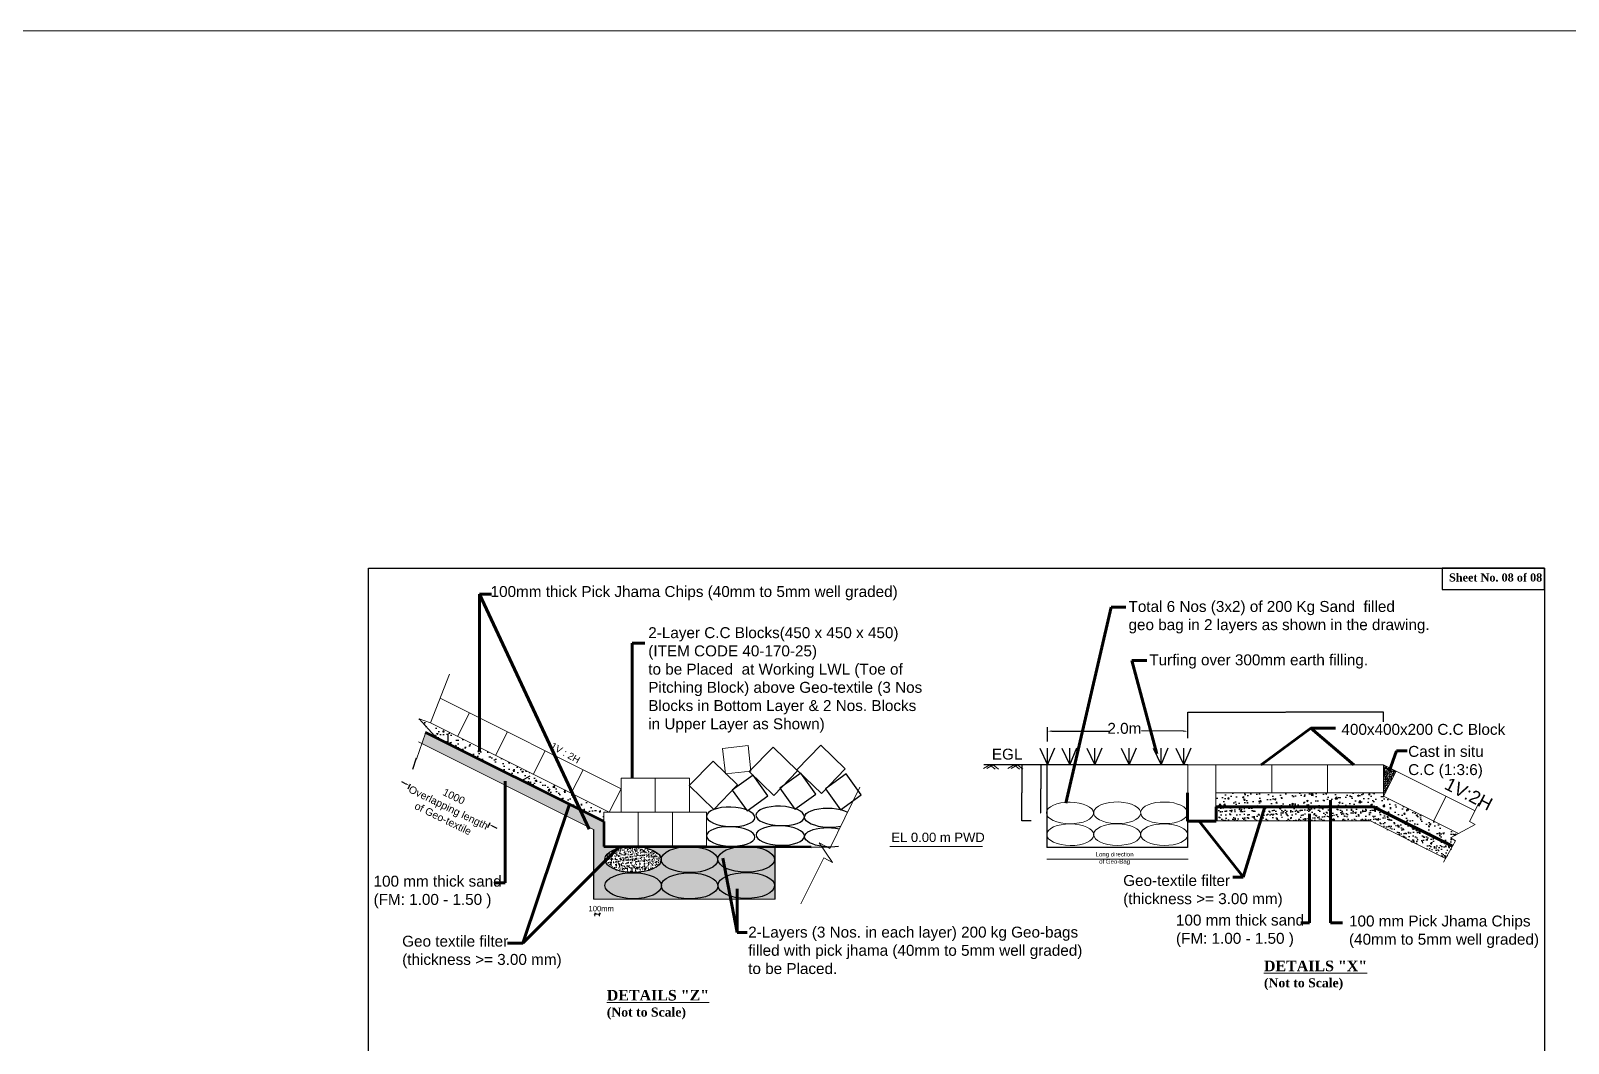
# Model space of a CAD drawing. Header units: inches. Extents: x 64995 to 402236, y -100918 to 204355.
# Drawn here: x 191916 to 206439, y -43207 to -33650 of the extents above; entities that cross this region are included whole.
import ezdxf

# ---------------------------------------------------------------- set-up
doc = ezdxf.new("R2010")
doc.units = ezdxf.units.IN
doc.header["$LTSCALE"] = 7
doc.header["$MEASUREMENT"] = 0
doc.layers.add('Cross Section Labels', color=7, linetype='Continuous', lineweight=9)
doc.layers.add('Layer1', color=7, linetype='Continuous', lineweight=13)
doc.layers.add('LINE', color=7, linetype='Continuous')
doc.styles.get("Standard").update_dxf_attribs({"font": 'arial.ttf'})
doc.dimstyles.get("Standard").update_dxf_attribs({"dimtxt": 0.18, "dimasz": 0.18, "dimexe": 0.18, "dimexo": 0.0625, "dimgap": 0.09, "dimtad": 0, "dimtih": 1, "dimtoh": 1, "dimdec": 4, "dimzin": 0, "dimdsep": 46, "dimtxsty": 'Standard', "dimcen": 0.09, "dimadec": 0, "dimazin": 0, "dimtfac": 1, "dimtdec": 4, "dimtofl": 0, "dimtmove": 0, "dimatfit": 3, "dimfxl": 1, "dimtolj": 1, "dimtzin": 0, "dimarcsym": 0})
pattern_1 = [(49.99999999999999, (-25233.57050845446, 636557.3185538093), (54.6554006988012, -4.781725661670926), [5.715000000000001, -62.865]), (355, (-25233.57050845446, 636557.3185538093), (-10.5728477927001, 57.31699286465399), [4.572000000000001, -50.292]), (100.4509999999999, (-25229.01590845408, 636556.9200788091), (44.08275049978778, 52.53500634608756), [4.857, -53.427]), (46.18420000000002, (-25233.57050845446, 636572.5585538093), (81.32371226763897, -12.61269837981814), [8.572499999999993, -94.29749999999994]), (96.63559999999998, (-25226.79353845539, 636571.5075038092), (71.22127033987114, 74.22766676701477), [7.285499999999998, -80.14049999999996]), (351.1840000000001, (-25233.57050845446, 636572.5585538093), (71.22138174418018, 74.22753535817931), [6.858000000000001, -75.438]), (21, (-25225.95050845714, 636568.7485538095), (45.48446395061498, -30.67965555502875), [5.715000000000001, -62.865]), (326.0000000000001, (-25225.95050845714, 636568.7485538095), (18.54060850429412, 55.25638983669579), [4.572, -50.29199999999999]), (71.4514, (-25222.16015846701, 636566.1919238092), (64.02494723103733, 24.57685731481724), [4.857000000000001, -53.42700000000001]), (37.50000000000001, (-25233.57050845446, 636557.3185538093), (0.9265809751775451, 25.36651166194594), [0, -49.6824, 0, -51.054, 0, -50.48250000000001]), (7.499999999999999, (-25233.57050845446, 636557.3185538093), (20.04589875309172, 30.05417244543586), [0, -29.1084, 0, -48.5394, 0, -19.2405]), (327.5, (-25250.56310846331, 636557.3185538093), (40.67717855006142, -1.718623197802037), [0, -19.05, 0, -59.43600000000001, 0, -78.867]), (317.5, (-25258.18310846062, 636557.3185538093), (44.43875441580541, 7.627947309999906), [0, -24.765, 0, -39.4716, 0, -56.007])]

# ---------------------------------------------------------------- blocks, each defined once
blk = doc.blocks.new('*D20')
at = {"layer": 'Defpoints', "color": 0, "ltscale": 0.5}
for p in [(204694.0782387587, -40082.97935664165), (204694.0782387587, -40174.93635420944), (202846.0782387587, -40283.65014254511)]:
    blk.add_point(p, dxfattribs=at)
at = {"layer": 'LINE', "color": 0, "lineweight": -2, "ltscale": 0.5}
for p, q in [((202846.0782387587, -40283.58764254511), (202846.0782387587, -40082.79935664165)), ((202846.2582387587, -40082.97935664165), (203769.4066659415, -40082.97935664165)), ((204693.8982387587, -40082.97935664165), (203770.7498115759, -40082.97935664165)), ((204694.0782387587, -40174.87385420944), (204694.0782387587, -40082.79935664165))]:
    blk.add_line(p, q, dxfattribs=at)
at = {"layer": 'LINE', "color": 0, "ltscale": 0.5}
for points in [[(202846.2582387587, -40082.94935664165), (202846.2582387587, -40083.00935664165), (202846.0782387587, -40082.97935664165)], [(204693.8982387587, -40082.94935664165), (204693.8982387587, -40083.00935664165), (204694.0782387587, -40082.97935664165)]]:
    blk.add_solid(points, dxfattribs=at)
at = {"layer": 'LINE', "color": 0, "lineweight": 13, "ltscale": 0.5, "insert": (203770.0782387587, -40082.97935664165), "char_height": 0.18, "attachment_point": 5}
blk.add_mtext('\\A1;{\\H1.775x;1.40m}', dxfattribs=at)
blk = doc.blocks.new('*D21')
at = {"layer": 'Defpoints', "color": 0, "ltscale": 0.5}
for p in [(201277.8881963748, -40580.51592844795), (201366.562040213, -40580.51592844795), (201366.562040213, -41108.51592844748)]:
    blk.add_point(p, dxfattribs=at)
at = {"layer": 'LINE', "color": 0, "lineweight": -2, "ltscale": 0.5}
for p, q in [((201366.499540213, -40580.51592844795), (201277.7081963748, -40580.51592844795)), ((201277.8881963748, -40580.69592844795), (201277.8881963748, -40843.96641275876)), ((201277.8881963748, -41108.33592844748), (201277.8881963748, -40845.06544413666)), ((201366.499540213, -41108.51592844748), (201277.7081963748, -41108.51592844748))]:
    blk.add_line(p, q, dxfattribs=at)
at = {"layer": 'LINE', "color": 0, "ltscale": 0.5}
for points in [[(201277.8581963748, -40580.69592844795), (201277.9181963748, -40580.69592844795), (201277.8881963748, -40580.51592844795)], [(201277.8581963748, -41108.33592844748), (201277.9181963748, -41108.33592844748), (201277.8881963748, -41108.51592844748)]]:
    blk.add_solid(points, dxfattribs=at)
at = {"layer": 'LINE', "color": 0, "lineweight": 13, "ltscale": 0.5, "insert": (201277.8881963748, -40844.51592844768), "char_height": 0.9, "attachment_point": 5}
blk.add_mtext('\\A1;400', dxfattribs=at)
blk = doc.blocks.new('*D19')
at = {"layer": 'Defpoints', "color": 0, "ltscale": 0.5}
for p in [(201456.2718991372, -40580.51592844795), (201544.9457429755, -40580.51592844795), (201452.8760658014, -41032.11646499182)]:
    blk.add_point(p, dxfattribs=at)
at = {"layer": 'LINE', "color": 0, "lineweight": -2, "ltscale": 0.5}
for p, q in [((201544.8832429755, -40580.51592844795), (201456.0918991372, -40580.51592844795)), ((201456.2718991372, -40580.69592844795), (201456.2718991372, -40805.76637407322)), ((201456.2718991372, -41031.93646499182), (201456.2718991372, -40806.86601936654)), ((201452.9385658014, -41032.11646499182), (201456.4518991372, -41032.11646499182))]:
    blk.add_line(p, q, dxfattribs=at)
at = {"layer": 'LINE', "color": 0, "ltscale": 0.5}
for points in [[(201456.2418991372, -40580.69592844795), (201456.3018991372, -40580.69592844795), (201456.2718991372, -40580.51592844795)], [(201456.2418991372, -41031.93646499182), (201456.3018991372, -41031.93646499182), (201456.2718991372, -41032.11646499182)]]:
    blk.add_solid(points, dxfattribs=at)
at = {"layer": 'LINE', "color": 0, "lineweight": 13, "ltscale": 0.5, "insert": (201456.2718991372, -40806.31619671985), "char_height": 0.9, "attachment_point": 5}
blk.add_mtext('\\A1;300', dxfattribs=at)

msp = doc.modelspace()

# ---------------------------------------------------------------- hatches: boundary and pattern name
at = {"linetype": 'Continuous', "lineweight": -3, "ltscale": 0.5}
h = msp.add_hatch(dxfattribs=at)
h.set_pattern_fill('AR-CONC', color=0, scale=0.83, style=0)
h.set_pattern_definition([(49.99999999999999, (222646.9262760687, -30915.18901045877), (151.2132752666833, -13.22944099728956), [15.8115, -173.9265]), (355, (222646.9262760687, -30915.18901045877), (-29.2515455598036, 158.5770135922094), [12.6492, -139.1412]), (100.4509999999999, (222659.5273360643, -30916.29145795875), (121.9622763827462, 145.3468508908423), [13.4377, -147.8147]), (46.18420000000002, (222646.9262760687, -30873.02501045889), (224.9956039404678, -34.89513218416354), [23.71724999999999, -260.8897499999998]), (96.63559999999998, (222665.6758930567, -30875.93291545869), (197.0455146069768, 205.3632113887409), [20.15654999999999, -221.7220499999999]), (351.1840000000001, (222646.9262760687, -30873.02501045889), (197.0458228255652, 205.3628478242961), [18.9738, -208.7118]), (21, (222668.0082760709, -30883.56601045863), (125.8403502633681, -84.88038036891288), [15.8115, -173.9265]), (326.0000000000001, (222668.0082760709, -30883.56601045863), (51.29568352854707, 152.876011881525), [12.6492, -139.1412]), (71.4514, (222678.494911063, -30890.63935345854), (177.1356873392033, 67.99597190432767), [13.4377, -147.8147]), (37.50000000000001, (222646.9262760687, -30915.18901045877), (2.563540697991208, 70.18068226471708), [0, -137.45464, 0, -141.2494, 0, -139.66825]), (7.499999999999999, (222646.9262760687, -30915.18901045877), (55.46031988355377, 83.14987709903919), [0, -80.53323999999999, 0, -134.29234, 0, -53.23205000000001]), (327.5, (222599.9134160611, -30915.18901045877), (112.5401939885033, -4.75485751391897), [0, -52.70500000000001, 0, -164.4396, 0, -218.1987]), (317.5, (222578.8314160588, -30915.18901045877), (122.947220550395, 21.1039875576664), [0, -68.51650000000001, 0, -109.20476, 0, -154.9527])])
h.paths.add_polyline_path([(195691.3821380991, -40183.59575931518), (195584.878241058, -40145.6009167179), (195733.8703246, -40309.63895357097), (195684.6202979269, -40292.84974953323), (197330.4711503345, -41115.77517573745), (197330.4711503345, -41027.16654239851), (197378.5237042638, -41027.16654239851)])
at = {"lineweight": -3, "ltscale": 0.5}
h = msp.add_hatch(dxfattribs=at)
h.set_pattern_fill('AR-CONC', color=0, scale=0.5, style=0)
h.set_pattern_definition([(49.99999999999999, (-25233.57050845446, 636557.3185538093), (91.092334498002, -7.969542769451543), [9.525, -104.775]), (355, (-25233.57050845446, 636557.3185538093), (-17.62141298783349, 95.52832144108999), [7.620000000000002, -83.82000000000001]), (100.4509999999999, (-25225.97950845631, 636556.6544288092), (73.47125083297962, 87.55834391014594), [8.095, -89.045]), (46.18420000000002, (-25233.57050845446, 636582.7185538094), (135.539520446065, -21.02116396636357), [14.28749999999999, -157.1624999999999]), (96.63559999999998, (-25222.27555846097, 636580.9668038094), (118.7021172331186, 123.7127779450246), [12.14249999999999, -133.5674999999999]), (351.1840000000001, (-25233.57050845446, 636582.7185538094), (118.702302906967, 123.7125589302988), [11.43, -125.73]), (21, (-25220.87050845893, 636576.3685538094), (75.80743991769164, -51.13275925838126), [9.525, -104.775]), (326.0000000000001, (-25220.87050845893, 636576.3685538094), (30.90101417382354, 92.09398306115963), [7.62, -83.82]), (71.4514, (-25214.55325846048, 636572.1075038093), (106.7082453850622, 40.96142885802873), [8.095000000000002, -89.04500000000002]), (37.50000000000001, (-25233.57050845446, 636557.3185538093), (1.544301625295908, 42.27751943657655), [0, -82.804, 0, -85.09, 0, -84.1375]), (7.499999999999999, (-25233.57050845446, 636557.3185538093), (33.40983125515287, 50.09028740905975), [0, -48.514, 0, -80.899, 0, -32.0675]), (327.5, (-25261.89150845679, 636557.3185538093), (67.7952975834357, -2.864371996336729), [0, -31.75, 0, -99.06000000000002, 0, -131.445]), (317.5, (-25274.59150845231, 636557.3185538093), (74.06459069300902, 12.71324551666651), [0, -41.275, 0, -65.786, 0, -93.345])])
edge = h.paths.add_edge_path()
edge.add_line((197230.4711503345, -41848.78278368083), (198947.0127057208, -41847.9345557585))
edge.add_line((198947.0127057242, -41847.93455575849), (198948.085596209, -41351.38206697987))
edge.add_line((198948.0855962071, -41351.38206697977), (198725.6523025018, -41350.90146005571))
edge.add_ellipse((198672.8799225348, -41470.91602294357), major_axis=(-266.9392690718118, 1.747436432372941), ratio=0.4596705317050753, start_angle=282.32292129746213, end_angle=618.770298097184, ccw=False)
edge.add_line((198616.6941516506, -41350.66603647801), (198298.9097423964, -41349.97940641051))
edge.add_line((198298.9097424033, -41349.9794064106), (197605.6971835315, -41349.9794064106))
edge.add_ellipse((197604.8939385149, -41472.68352215807), major_axis=(-266.9392690718118, 1.747436432372941), ratio=0.4596705317050753, start_angle=184.8800895468057, end_angle=270.0000000052819, ccw=False)
edge.add_ellipse((198137.1408311906, -41474.45102137211), major_axis=(-266.9392690718118, 1.747436432372941), ratio=0.4596705317050753, start_angle=4.880089546805721, end_angle=355.92393404651017, ccw=False)
edge.add_ellipse((197604.8939385149, -41472.68352215807), major_axis=(-266.9392690718118, 1.747436432372941), ratio=0.4596705317050753, start_angle=271.631794728523, end_angle=535.9239340465224, ccw=False)
edge.add_line((197598.0954042259, -41349.9794064106), (197330.471150336, -41349.9794064106))
edge.add_line((197330.4711503345, -41349.9794064106), (197330.4711503343, -41115.77517573768))
edge.add_line((197330.4711503345, -41115.77517573745), (195684.6202979243, -40292.8497495331))
edge.add_line((195684.6202979269, -40292.84974953323), (195645.3293299022, -40279.45556228994))
edge.add_line((195645.3293299037, -40279.45556229004), (195610.373874442, -40378.52433645746))
edge.add_line((195610.3738744366, -40378.52433645749), (197230.4711503333, -41188.57297440445))
edge.add_line((197230.4711503345, -41188.57297440455), (197230.4711503345, -41848.78278368079))
edge = h.paths.add_edge_path(flags=16)
edge.add_ellipse((197606.8538428578, -41720.29409407335), major_axis=(-266.9392690718118, 1.747436432372941), ratio=0.4596705317050753, start_angle=184.8800895468681, end_angle=535.9239340464599, ccw=False)
edge.add_ellipse((198139.1007355335, -41722.06159328739), major_axis=(-266.9392690718118, 1.747436432372941), ratio=0.4596705317050753, start_angle=4.880089546868078, end_angle=355.92393404644776, ccw=False)
edge = h.paths.add_edge_path(flags=16)
edge.add_ellipse((198674.8398268777, -41718.52659485932), major_axis=(-266.9392690718118, 1.747436432372941), ratio=0.4596705317050753, start_angle=0, end_angle=360)
at = {"linetype": 'ByBlock', "lineweight": 5, "ltscale": 0.5}
h = msp.add_hatch(dxfattribs=at)
h.set_pattern_fill('AR-CONC', color=256, scale=0.132, style=0)
h.set_pattern_definition([(49.99999999999999, (204259.7349248785, -34915.78635683213), (24.04837630747253, -2.103959291135208), [2.514600000000001, -27.6606]), (355, (204259.7349248785, -34915.78635683213), (-4.652053028788043, 25.21947686044776), [2.011680000000001, -22.12848000000001]), (100.4509999999999, (204261.7389488774, -34915.96168583189), (19.39641021990662, 23.11540279227853), [2.13708, -23.50788]), (46.18420000000002, (204259.7349248785, -34909.08075683215), (35.78243339776116, -5.549587287119985), [3.771899999999999, -41.49089999999998]), (96.63559999999993, (204262.7167916778, -34909.54321883176), (31.33735894954331, 32.6601733774865), [3.205619999999967, -35.26181999999973]), (351.1840000000001, (204259.7349248785, -34909.08075683215), (31.33740796743928, 32.66011555759889), [3.01752, -33.19272]), (21, (204263.0877248752, -34910.75715683145), (20.0131641382706, -13.49904844421265), [2.514600000000001, -27.6606]), (326.0000000000001, (204263.0877248752, -34910.75715683145), (8.157867741889415, 24.31281152814615), [2.01168, -22.12848]), (71.4514, (204264.7554788771, -34911.88207403175), (28.17097678165643, 10.81381721851958), [2.137080000000001, -23.50788000000001]), (37.49999999999999, (204259.7349248785, -34915.78635683213), (0.4076956290781198, 11.16126513125621), [0, -21.86025600000001, 0, -22.46376000000001, 0, -22.21230000000001]), (7.500000000000004, (204259.7349248785, -34915.78635683213), (8.820195451360359, 13.22383587599178), [0, -12.807696, 0, -21.357336, 0, -8.465819999999999]), (327.5, (204252.2581808823, -34915.78635683213), (17.89795856202703, -0.7561942070328964), [0, -8.382000000000001, 0, -26.15184000000001, 0, -34.70148000000001]), (317.5, (204248.9053808781, -34915.78635683213), (19.55305194295438, 3.356296816399958), [0, -10.8966, 0, -17.367504, 0, -24.64308])])
h.paths.add_polyline_path([(204812.1426279726, -40639.54812305397), (204694.0782387587, -40580.51592844748), (204694.0782387587, -40844.51592844701), (204694.0782387587, -40875.67690147762)])
at = {"linetype": 'Continuous', "lineweight": -3, "ltscale": 0.5}
h = msp.add_hatch(dxfattribs=at)
h.set_pattern_fill('AR-CONC', color=0, scale=0.83, style=0)
h.set_pattern_definition([(49.99999999999999, (181339.3840877297, -41637.5465658966), (151.2132752666833, -13.22944099728956), [15.8115, -173.9265]), (355, (181339.3840877297, -41637.5465658966), (-29.2515455598036, 158.5770135922094), [12.6492, -139.1412]), (100.4509999999999, (181351.9851477253, -41638.64901339659), (121.9622763827462, 145.3468508908423), [13.4377, -147.8147]), (46.18420000000002, (181339.3840877297, -41595.38256589626), (224.9956039404678, -34.89513218416354), [23.71724999999999, -260.8897499999998]), (96.63559999999998, (181358.1337047326, -41598.29047089652), (197.0455146069768, 205.3632113887409), [20.15654999999999, -221.7220499999999]), (351.1840000000001, (181339.3840877297, -41595.38256589626), (197.0458228255652, 205.3628478242961), [18.9738, -208.7118]), (21, (181360.466087732, -41605.92356589646), (125.8403502633681, -84.88038036891288), [15.8115, -173.9265]), (326.0000000000001, (181360.466087732, -41605.92356589646), (51.29568352854707, 152.876011881525), [12.6492, -139.1412]), (71.4514, (181370.9527227241, -41612.99690889637), (177.1356873392033, 67.99597190432767), [13.4377, -147.8147]), (37.50000000000001, (181339.3840877297, -41637.5465658966), (2.563540697991208, 70.18068226471708), [0, -137.45464, 0, -141.2494, 0, -139.66825]), (7.499999999999999, (181339.3840877297, -41637.5465658966), (55.46031988355377, 83.14987709903919), [0, -80.53323999999999, 0, -134.29234, 0, -53.23205000000001]), (327.5, (181292.3712277221, -41637.5465658966), (112.5401939885033, -4.75485751391897), [0, -52.70500000000001, 0, -164.4396, 0, -218.1987]), (317.5, (181271.2892277348, -41637.5465658966), (122.947220550395, 21.1039875576664), [0, -68.51650000000001, 0, -109.20476, 0, -154.9527])])
h.paths.add_polyline_path([(204694.0782387587, -40875.67690147762), (204694.0782387587, -40844.51592844701), (203110.0782387587, -40844.51592844795), (203110.0782387587, -40976.51592844701), (204600.5953196692, -40976.51592844701), (205344.454991925, -41348.44576457585), (205372.2903592545, -41298.13796904893), (205327.2375910389, -41269.01265074988), (205400.7050985279, -41228.9903313627)])
h = msp.add_hatch(dxfattribs=at)
h.set_pattern_fill('AR-SAND', color=0, scale=1.32, style=0)
h.set_pattern_definition([(37.50000000000001, (181339.3840877297, -41637.5465658966), (-2.11204131069894, 64.60254732747319), [0, -50.96256, 0, -56.99760000000001, 0, -54.48299999999999]), (7.499999999999999, (181339.3840877297, -41637.5465658966), (59.33707337421635, 94.62091327502277), [0, -27.49296, 0, -45.93336, 0, -17.6022]), (327.5, (181298.1446477282, -41637.5465658966), (104.4109928718725, 0.1897083775680312), [0, -16.764, 0, -60.3504, 0, -78.7908]), (317.5, (181298.1446477282, -41637.5465658966), (100.7894517263432, 29.42667066995254), [0, -8.382, 0, -39.56304, 0, -45.2628])])
h.paths.add_polyline_path([(204600.5953196692, -40976.51592844701), (203112.1776756677, -40976.51592844701), (203112.1776756677, -41108.51592844701), (204569.4343466344, -41108.51592844701), (205280.4935064795, -41464.04550836864), (205344.454991925, -41348.44576457585)])
at = {"lineweight": -3, "ltscale": 0.5}
h = msp.add_hatch(dxfattribs=at)
h.set_pattern_fill('AR-CONC', color=0, scale=0.3, style=0)
h.set_pattern_definition(pattern_1)
edge = h.paths.add_edge_path()
edge.add_ellipse((197604.8939385149, -41472.68352215807), major_axis=(-266.9392690718118, 1.747436432372941), ratio=0.4596705317050753, start_angle=271.631794728523, end_angle=535.9239340465224)
edge.add_ellipse((198137.1408311906, -41474.45102137211), major_axis=(-266.9392690718118, 1.747436432372941), ratio=0.4596705317050753, start_angle=355.92393404651017, end_angle=364.88008954680566, ccw=False)
edge.add_ellipse((197604.8939385149, -41472.68352215807), major_axis=(-266.9392690718118, 1.747436432372941), ratio=0.4596705317050753, start_angle=184.8800895468057, end_angle=270.0000000052819)
edge.add_line((197605.6971835229, -41349.9794064106), (197598.0954042275, -41349.9794064106))
h = msp.add_hatch(dxfattribs=at)
h.set_pattern_fill('AR-CONC', color=0, scale=0.3, style=0)
h.set_pattern_definition(pattern_1)
edge = h.paths.add_edge_path()
edge.add_ellipse((197606.8538428578, -41720.29409407335), major_axis=(-266.9392690718118, 1.747436432372941), ratio=0.4596705317050753, start_angle=184.8800895468681, end_angle=535.9239340464597)
edge.add_ellipse((198139.1007355335, -41722.06159328739), major_axis=(-266.9392690718118, 1.747436432372941), ratio=0.4596705317050753, start_angle=355.92393404644776, end_angle=364.8800895468681, ccw=False)
edge = h.paths.add_edge_path()
edge.add_ellipse((198137.1408311906, -41474.45102137211), major_axis=(-266.9392690718118, 1.747436432372941), ratio=0.4596705317050753, start_angle=4.880089546805642, end_angle=355.9239340465102)
edge.add_ellipse((197604.8939385149, -41472.68352215807), major_axis=(-266.9392690718118, 1.747436432372941), ratio=0.4596705317050753, start_angle=175.9239340465224, end_angle=184.8800895468057, ccw=False)
edge = h.paths.add_edge_path()
edge.add_ellipse((198139.1007355335, -41722.06159328739), major_axis=(-266.9392690718118, 1.747436432372941), ratio=0.4596705317050753, start_angle=4.880089546868055, end_angle=355.9239340464478)
edge.add_ellipse((197606.8538428578, -41720.29409407335), major_axis=(-266.9392690718118, 1.747436432372941), ratio=0.4596705317050753, start_angle=175.9239340464598, end_angle=184.8800895468681, ccw=False)
edge = h.paths.add_edge_path()
edge.add_ellipse((198672.8799225348, -41470.91602294357), major_axis=(-266.9392690718118, 1.747436432372941), ratio=0.4596705317050753, start_angle=282.3229212974621, end_angle=618.7702980971839)
edge.add_line((198725.6523025068, -41350.90146005549), (198616.6941516618, -41350.6660364781))
edge = h.paths.add_edge_path()
edge.add_ellipse((198674.8398268777, -41718.52659485932), major_axis=(-266.9392690718118, 1.747436432372941), ratio=0.4596705317050753, start_angle=0, end_angle=360)

# ---------------------------------------------------------------- linework, layer by layer
at = {"color": 0, "linetype": 'Continuous', "lineweight": 13, "ltscale": 0.5}
for p, q in [((197491.8775823819, -40804.85625280044), (195782.8898050147, -39950.36236411356)), ((197378.5237042638, -41027.16654239851), (195691.3821380991, -40183.59575931518)), ((195947.3957555327, -40311.60256803012), (196060.7496336508, -40089.29227843112)), ((197230.4711503345, -41188.57297440455), (195577.2900909442, -40361.98244471033)), ((196305.1777427155, -40490.49356162245), (196418.5316208336, -40268.18327202345)), ((196662.9597298983, -40669.38455521432), (196776.3136080164, -40447.07426561578)), ((197020.7417170811, -40848.27554880618), (197134.0955951991, -40625.96525920811)), ((197378.5237042638, -41027.16654239851), (197491.8775823819, -40804.85625280044)), ((198947.0127057242, -41847.93455575849), (197230.4711503345, -41848.78278368036))]:
    msp.add_line(p, q, dxfattribs=at)
at = {"color": 0, "lineweight": -3, "ltscale": 0.5}
for p, q in [((201521.2496847543, -40358.98924900382), (201521.2496847543, -40225.3501425453)), ((202846.0782387587, -40327.567770642), (202846.0782387587, -40225.3501425453)), ((201561.9996847543, -40261.75014254521), (202100.763457078, -40261.75014254521)), ((202805.3282387587, -40261.75014254521), (202406.9388060304, -40259.28519759211)), ((201512.325208317, -40580.51592844841), (201512.325208317, -41359.49496653187)), ((195456.3231256041, -40757.45352965617), (195419.6886600065, -40739.60756567749)), ((195499.5266576963, -40761.81441427371), (195477.0166564989, -40808.02328621852)), ((196251.9090312156, -41128.32689144951), (196229.3990300181, -41174.53576339385)), ((196281.9744303185, -41159.65793478931), (196318.608895916, -41177.50389876892)), ((197230.4711503345, -41188.57297440455), (197230.4711503345, -41848.78278368036)), ((202842.8223711806, -41110.49444722314), (202842.8223711806, -41359.49496653187)), ((202842.8223711806, -41359.49496653187), (201512.325208317, -41359.49496653187)), ((197237.3063471681, -41997.45845511951), (197255.2789984318, -41980.77562207985)), ((197279.4303540578, -41996.57237769221), (197297.4030053215, -41979.88954465254))]:
    msp.add_line(p, q, dxfattribs=at)
at = {"color": 0, "lineweight": 53, "ltscale": 0.5}
for p, q in [((197330.4711503345, -41115.77517573745), (195644.3508197027, -40272.71501042577)), ((198298.9097424033, -41349.9794064106), (199287.2941728863, -41352.11498779361))]:
    msp.add_line(p, q, dxfattribs=at)
at = {"color": 0, "linetype": 'Continuous', "lineweight": -3, "ltscale": 0.5}
for p, q in [((195859.8229579586, -40380.45107955229), (195859.4272078532, -40286.25253368844)), ((195557.5579642984, -40517.93343275343), (195520.5616928819, -40623.5411338436)), ((201446.5585066187, -40420.55709037767), (201521.2496847543, -40580.51592845074)), ((201521.2496847543, -40580.51592845074), (201590.0216702404, -40419.26181495911)), ((201521.2496847543, -40580.51592844795), (201521.2496847543, -40421.00584721589)), ((201654.9085966158, -40420.55709037208), (201729.5997747513, -40580.51592844562)), ((201729.5997747513, -40580.51592844562), (201798.3717602375, -40419.26181495353)), ((201729.5997747513, -40580.51592844236), (201729.5997747513, -40421.0058472103)), ((201891.200866099, -40420.55709037348), (201965.8920442495, -40580.51592844701)), ((201965.8920442495, -40580.51592844701), (202034.6640297282, -40419.26181495353)), ((201965.8920442495, -40580.51592844422), (201965.8920442495, -40421.00584721169)), ((202215.758044723, -40420.55709037348), (202290.4492228585, -40580.51592844701)), ((202290.4492228585, -40580.51592844701), (202359.2212083447, -40419.26181495353)), ((202290.4492228585, -40580.51592844422), (202290.4492228585, -40421.00584721169)), ((202517.6606425601, -40420.55709037348), (202592.3518207106, -40580.51592844701)), ((202592.3518207106, -40580.51592844701), (202661.1238061893, -40419.26181495353)), ((202592.3518207106, -40580.51592844422), (202592.3518207106, -40421.00584721169)), ((202732.2967493343, -40420.55709037348), (202806.9879274773, -40580.51592844701)), ((202806.9879274773, -40580.51592844701), (202875.7599129635, -40419.26181495353)), ((202806.9879274773, -40580.51592844422), (202806.9879274773, -40421.00584721169)), ((202846.0782387587, -40580.51592844795), (200916.8856553319, -40580.51592844795)), ((196552.8615875202, -40726.9703943294), (196632.3714646134, -40682.91788317752)), ((198947.0127057242, -41847.93455575895), (198948.0849752608, -41351.66944900085)), ((199287.2941728863, -41352.11498779361), (199471.2132433462, -41355.54201313923))]:
    msp.add_line(p, q, dxfattribs=at)
at = {"linetype": 'ByBlock', "lineweight": 13, "ltscale": 0.5}
for p, q in [((204694.0782387587, -40580.51592844748), (202846.0782387587, -40580.51592844795)), ((205558.8368079248, -41012.89521303144), (204694.0782387587, -40580.51592844748)), ((204694.0782387587, -40844.51592844701), (203110.0782387587, -40844.51592844795)), ((205400.7050985279, -41228.9903313627), (204694.0782387587, -40875.67690147762)), ((204569.4343466344, -41108.51592844701), (203112.1776756677, -41108.51592844701)), ((205280.4935064795, -41464.04550836864), (204569.4343466344, -41108.51592844701))]:
    msp.add_line(p, q, dxfattribs=at)
at = {"linetype": 'ByBlock', "lineweight": 18, "ltscale": 0.5}
for p, q in [((202846.0782387587, -40580.51592844795), (202846.0782387587, -41108.51592844748)), ((203110.0782387587, -40580.51592844795), (203110.0782387587, -41108.51592844748)), ((203638.0782387662, -40580.51592844795), (203638.0782387662, -40844.51592844795)), ((204166.0782387513, -40580.51592844748), (204166.0782387513, -40844.51592844701)), ((204694.0782387587, -40580.51592844748), (204694.0782387587, -40844.51592844701)), ((204694.0782387587, -40875.67690147762), (204812.1426279726, -40639.54812305304)), ((204694.0782387587, -40844.51592844701), (204694.0782387587, -40875.67690147762)), ((205166.335795607, -41111.80567990127), (205284.4001848209, -40875.67690147809))]:
    msp.add_line(p, q, dxfattribs=at)
at = {"linetype": 'ByBlock', "lineweight": 60, "ltscale": 0.5}
for p, q in [((202842.8223711806, -40845.06116415118), (202842.8223711806, -41110.49444722314)), ((204600.5953196692, -40976.51592844701), (203112.1776756677, -40976.51592844701)), ((203112.1776756677, -41110.49444722314), (203112.1776756677, -40976.51592844748)), ((205344.454991925, -41348.44576457632), (204600.5953196692, -40976.51592844701)), ((202842.8223711806, -41110.49444722314), (203112.1776756677, -41110.49444722314))]:
    msp.add_line(p, q, dxfattribs=at)
at = {"color": 7, "lineweight": 30, "ltscale": 0.18}
msp.add_lwpolyline([(206214.4127344075, -38722.11247292324), (205248.9304072889, -38722.11247292324), (205248.9304072889, -38924.6489914658), (206214.4127344075, -38924.6489914658)], close=True, dxfattribs=at)
at = {"color": 0, "linetype": 'Continuous', "lineweight": -3, "ltscale": 0.5}
for points in [[(198702.4093167218, -40643.02638100996), (198934.3914642143, -40867.50896034786), (199158.8740434903, -40635.52681285399), (198926.8918960649, -40411.04423354729)], [(199153.2673907834, -40625.22762486269), (199385.2495382833, -40849.71020420012), (199609.7321175593, -40617.72805670626), (199377.7499701339, -40393.24547739956)], [(198136.3228384363, -40775.19715131144), (198368.3049859214, -40999.67973064887), (198592.7875652048, -40767.69758315501), (198360.8054177645, -40543.21500384831)], [(199133.7103296104, -40996.99609084078), (199330.2816390204, -40855.65677573276), (199188.9423239487, -40659.08546637907), (198992.3710145908, -40800.42478145636)], [(198682.8522555488, -41014.79484698805), (198879.4235649589, -40873.45553188003), (198738.0842498797, -40676.88422252634), (198541.5129405293, -40818.22353760363)], [(199564.1290766257, -41003.76666539698), (199760.7003860432, -40862.42735028896), (199619.3610709715, -40665.85604093526), (199422.7897616136, -40807.19535601255)]]:
    msp.add_lwpolyline(points, close=True, dxfattribs=at)
at = {"linetype": 'ByBlock', "lineweight": 18, "ltscale": 0.5}
for points in [[(200916.4459503773, -40612.56283410848), (200975.8626463073, -40580.51592844795), (201025.9944042, -40619.05300368113)], [(200948.220815863, -40612.56283410848), (201007.6375117931, -40580.51592844795), (201057.7692696857, -40619.05300368113)], [(201144.6068223524, -40612.56283410848), (201204.0235182825, -40580.51592844795), (201254.1552761751, -40619.05300368113)], [(201176.3816878381, -40612.56283410848), (201235.7983837682, -40580.51592844795), (201285.9301416609, -40619.05300368113)], [(205260.9632037166, -41499.34328139271), (205372.2903592545, -41298.13796904893), (205327.2375910389, -41269.01265074988), (205560.502711657, -41141.93863561447), (205507.4870393458, -41115.46368536563), (205594.963858034, -40940.73332327069)]]:
    msp.add_lwpolyline(points, dxfattribs=at)
at = {"color": 0, "linetype": 'Continuous', "lineweight": -3, "ltscale": 0.5, "extrusion": (0, 0, -0.9999999999999999)}
for centre in [(198527.1390509489, -41070.77246533404), (198994.8888629409, -41062.04813151411), (198527.5172937918, -41255.07085499796), (198995.2671057838, -41246.34652117756)]:
    msp.add_ellipse(centre, major_axis=(-228.6779544565967, 7.359250985567465), ratio=0.3999216098319032, dxfattribs=at)
for centre, start_param, end_param in [((199453.8999862107, -41079.49679915304), 4.189055286767898, 8.733121288961382), ((199454.2782290536, -41263.79518881696), 4.282022807574673, 8.296774934931928)]:
    msp.add_ellipse(centre, major_axis=(-228.6779544565967, 7.359250985567465), ratio=0.3999216098319032, start_param=start_param, end_param=end_param, dxfattribs=at)
at = {"color": 0, "linetype": 'Continuous', "lineweight": 30, "ltscale": 0.5}
for centre in [(197604.8939385149, -41472.68352215807), (198137.1408311906, -41474.45102137211), (198672.8799225348, -41470.91602294357), (197606.8538428578, -41720.29409407335), (198139.1007355335, -41722.06159328739), (198674.8398268777, -41718.52659485932)]:
    msp.add_ellipse(centre, major_axis=(-266.9392690718118, 1.747436432372941), ratio=0.4596705317050753, dxfattribs=at)
at = {"color": 0, "lineweight": -3, "ltscale": 0.5}
for points in [[(201561.9996847543, -40254.9584758787), (201561.9996847543, -40268.54180921218), (201521.2496847543, -40261.75014254521)], [(202805.3282387587, -40254.9584758787), (202805.3282387587, -40268.54180921218), (202846.0782387587, -40261.75014254521)]]:
    msp.add_solid(points, dxfattribs=at)
at = {"color": 0, "linetype": 'Continuous', "lineweight": -3, "ltscale": 0.5}
for points in [[(195459.2974529299, -40751.34778538975), (195453.3487982634, -40763.55927392258), (195492.9575912016, -40775.29949363484)], [(196284.9487576443, -41153.5521905229), (196279.0001029926, -41165.7636790562), (196245.3399647209, -41141.81197081064)]]:
    msp.add_solid(points, dxfattribs=at)
at = {"layer": 'Cross Section Labels'}
msp.add_lwpolyline([(70451.52724214038, -33650.04692440317), (214349.8273169242, -33650.04692440317), (214349.8273169242, -52770.61569069291), (70451.52724214038, -52770.61569069291)], close=True, dxfattribs=at)
at = {"layer": 'Layer1', "color": 7, "lineweight": 30}
msp.add_lwpolyline([(203850.1985777798, -46458.28704124759), (195104.5047091949, -46458.28704124759), (195104.5047091949, -38722.11247292324), (206214.4127344075, -38722.11247292324), (206214.4127344075, -44810.60598823638), (206214.4127344075, -46206.06403654604), (206214.4127344075, -46458.28704124759)], close=True, dxfattribs=at)
at = {"layer": 'LINE', "color": 7, "lineweight": 13, "ltscale": 0.5}
for p, q in [((197976.0968783605, -41027.16654239851), (197976.0968783605, -41349.9794064106)), ((197976.0968783605, -41349.9794064106), (197976.0968783605, -41027.16654239851)), ((197330.4711503345, -41349.9794064106), (198298.9097424033, -41349.9794064106)), ((197664.4036567616, -41349.9794064106), (197341.5907927114, -41349.9794064106)), ((197574.5124963257, -41349.9794064106), (197754.9703733432, -41349.9794064106)), ((197574.5124963257, -41349.9794064106), (197754.9703733432, -41349.9794064106)), ((200905.1905535194, -41349.9794064106), (200030.3099511447, -41349.9794064106)), ((201513.2097929036, -41469.55806604836), (201513.2097929036, -41469.88806604836)), ((201513.3897929036, -41469.70806604836), (202179.3377595879, -41469.70806604836)), ((202847.7261382553, -41469.70806604836), (202181.7781715934, -41469.70806604836)), ((202847.9061382553, -41469.55806604836), (202847.9061382553, -41469.88806604836)), ((197245.2365866837, -41975.88863140438), (197245.2365866837, -42006.74082889233)), ((197246.2570535536, -41989.21125662769), (197287.5660604434, -41989.21125662769)), ((197287.3605935734, -41977.40954139782), (197287.3605935734, -42006.74082889233))]:
    msp.add_line(p, q, dxfattribs=at)
at = {"layer": 'LINE', "color": 7, "lineweight": 53, "ltscale": 0.5}
for p, q in [((197330.4711503345, -41115.77517573745), (197330.4711503345, -41349.9794064106)), ((197330.4711503345, -41349.9794064106), (198298.9097424033, -41349.9794064106))]:
    msp.add_line(p, q, dxfattribs=at)
at = {"layer": 'LINE', "color": 7, "lineweight": 13, "ltscale": 0.5}
for points in [[(195872.1618885952, -39722.82699084212), (195691.3821380991, -40183.59575931518), (195584.878241058, -40145.6009167179), (195733.8703246, -40309.63895357097), (195645.3293299037, -40279.45556229004), (195558.1231406587, -40526.61040990963)], [(199747.4366970616, -40790.4976678465), (199464.5209125313, -41369.23188499198), (199364.3992080051, -41316.67398914578), (199488.9097411442, -41499.98859744589), (199405.4776945221, -41457.68447889877), (199189.2108807522, -41891.34381236765)]]:
    msp.add_lwpolyline(points, dxfattribs=at)
for points in [[(198692.0302123013, -40397.5086695936), (198451.3681988153, -40423.94494954986), (198477.8044787082, -40664.60696306569), (198718.4664922613, -40638.17068317044)], [(197491.8775823819, -41027.16654239851), (197814.6904463726, -41027.16654239851), (197814.6904463726, -40704.35367841669), (197491.8775823819, -40704.35367841669)], [(197814.6904463726, -41027.16654239851), (198137.5033103484, -41027.16654239851), (198137.5033103484, -40704.35367841669), (197814.6904463726, -40704.35367841669)], [(197330.4711503345, -41349.9794064106), (197653.2840143698, -41349.9794064106), (197653.2840143698, -41027.16654239851), (197330.4711503345, -41027.16654239851)], [(197653.2840143698, -41349.9794064106), (197976.0968783605, -41349.9794064106), (197976.0968783605, -41027.16654239851), (197653.2840143698, -41027.16654239851)], [(197976.0968783605, -41349.9794064106), (198298.9097424033, -41349.9794064106), (198298.9097424033, -41027.16654239851), (197976.0968783605, -41027.16654239851)]]:
    msp.add_lwpolyline(points, close=True, dxfattribs=at)
at = {"layer": 'LINE', "color": 7, "lineweight": 9, "ltscale": 0.5}
for centre in [(201731.9079870614, -41033.57266201847), (201734.6775729763, -41239.20481394208), (202178.0849842387, -41238.18859139807), (202621.7286554533, -41238.58312485623)]:
    msp.add_ellipse(centre, major_axis=(-222.4493908931766, 1.45619702697745), ratio=0.4596705317050754, dxfattribs=at)
for centre, start_param, end_param in [((202178.0849842387, -41032.0896927875), -0.06111639922345979, 6.22206890795275), ((202621.7286554533, -41032.48422624567), 0.08692243588195685, 6.220874297421949)]:
    msp.add_ellipse(centre, major_axis=(-222.4493908931766, 1.45619702697745), ratio=0.4596705317050754, start_param=start_param, end_param=end_param, dxfattribs=at)
at = {"layer": 'LINE', "color": 7, "ltscale": 0.5}
for points in [[(201513.3897929036, -41469.67806604836), (201513.3897929036, -41469.73806604836), (201513.2097929036, -41469.70806604836)], [(202847.7261382553, -41469.67806604836), (202847.7261382553, -41469.73806604836), (202847.9061382553, -41469.70806604836)]]:
    msp.add_solid(points, dxfattribs=at)
at = {"layer": 'LINE', "color": 7, "lineweight": -3, "ltscale": 0.5}
for points in [[(197245.6440866836, -42006.30891222577), (197245.6440866836, -42006.44474555901), (197245.2365866837, -42006.37682889239)], [(197286.9530935734, -42006.30891222577), (197286.9530935734, -42006.44474555901), (197287.3605935734, -42006.37682889239)]]:
    msp.add_solid(points, dxfattribs=at)

# ---------------------------------------------------------------- texts
at = {"color": 7, "lineweight": 30, "ltscale": 0.18, "insert": (205312.6309610712, -38772.52947535389), "char_height": 76.32055494102661, "width": 2741.409530997333, "attachment_point": 1}
msp.add_mtext('{\\fTimes New Roman|b1|i0|c0|p18;Sheet No. 08 of 08}', dxfattribs=at)
at = {"color": 0, "linetype": 'Continuous', "lineweight": -3, "ltscale": 0.5, "insert": (195861.2545259329, -40982.76288669067), "char_height": 70, "attachment_point": 5, "rotation": 334.0276236271358}
msp.add_mtext('\\A1;1000\\POverlapping length\\Pof Geo-textile', dxfattribs=at)
at = {"layer": 'LINE', "color": 7, "lineweight": 13, "ltscale": 0.5}
msp.add_text('1V:2H ', height=122.5125, rotation=332.9935993284867, dxfattribs=at).set_placement((205258.9995432827, -40801.0247757535))
at = {"layer": 'LINE', "color": 7, "lineweight": 13, "ltscale": 0.5, "attachment_point": 1}
for s, insert, char_height, width in [('100mm thick Pick Jhama Chips (40mm to 5mm well graded)', (196259.4650102642, -38891.8193171398), 103.1933432683296, 3965.808447653468), ('Total 6 Nos (3x2) of 200 Kg Sand  filled \\Pgeo bag in 2 layers as shown in the drawing.', (202285.0739851403, -39032.55451320228), 103.1933432683296, 3965.808447653468), ('2-Layer C.C Blocks(450 x 450 x 450) \\P(ITEM CODE 40-170-25)\\Pto be Placed  at Working LWL (Toe of \\PPitching Block) above Geo-textile (3 Nos \\PBlocks in Bottom Layer & 2 Nos. Blocks\\Pin Upper Layer as Shown)', (197748.7529293387, -39280.17412941111), 103.1933432683296, 3965.808447653468), ('Turfing over 300mm earth filling.', (202481.1112061176, -39536.59835661273), 103.1933432683296, 3965.808447653468), ('\\A1;2.0m', (202085.6907639238, -40183.26774157467), 103.1933432683296, 3965.808447653468), ('400x400x200 C.C Block', (204296.4998108852, -40193.09469175874), 103.1933432683296, 3965.808447653468), ('EGL', (200994.328184295, -40426.77810351527), 103.1933432683296, 3965.808447653468), ('Cast in situ\\PC.C (1:3:6)', (204926.867792401, -40400.83829918387), 103.1933432683296, 3965.808447653468), ('100 mm thick sand \\P(FM: 1.00 - 1.50 )', (195153.9284325722, -41626.17365386221), 103.1933432683296, 3965.808447653468), (' Geo-textile filter\\P (thickness >= 3.00 mm)', (202194.8295235145, -41619.30182196689), 103.1933432683296, 3965.808447653468), ('100mm', (197184.2521886825, -41910.7813651188), 51.59667163416481, 1982.904223826734), ('2-Layers (3 Nos. in each layer) 200 kg Geo-bags\\Pfilled with pick jhama (40mm to 5mm well graded)\\Pto be Placed.', (198692.6038455623, -42106.81455957214), 103.1933432683296, 3965.808447653468), ('100 mm thick sand \\P(FM: 1.00 - 1.50 )', (202733.389412533, -41993.2488188718), 103.1933432683296, 3965.808447653468), ('100 mm Pick Jhama Chips \\P(40mm to 5mm well graded)', (204368.0780894565, -42002.10516969976), 103.1933432683296, 3965.808447653468), ('Geo textile filter \\P(thickness >= 3.00 mm) ', (195424.1627070042, -42192.60330004781), 103.1933432683296, 3965.808447653468), ('{\\fTimes New Roman|b1|i0|c0|p18;\\H1.432x;\\LDETAILS "X"\\P\\H0.8606x;\\l(Not to Scale)}', (203564.3497395026, -42427.76894891146), 69.62532631807711, 1094.491599430528), ('{\\fTimes New Roman|b1|i0|c0|p18;\\H1.432x;\\LDETAILS "Z"\\P\\H0.8603x;\\l(Not to Scale)}', (197356.7721899184, -42704.2567779331), 69.62532631807711, 1094.491599430528)]:
    msp.add_mtext(s, dxfattribs=dict(at, insert=insert, char_height=char_height, width=width))
at = {"layer": 'LINE', "color": 7, "lineweight": 13, "ltscale": 0.5, "insert": (196850.5693877074, -40363.95968897804), "char_height": 64.73585574141977, "width": 341.0786576580767, "attachment_point": 1, "rotation": 330.2351053699725}
msp.add_mtext('1V : 2H', dxfattribs=at)
at = {"layer": 'LINE', "color": 0, "linetype": 'ByBlock', "lineweight": -3, "ltscale": 0.5, "insert": (200044.8550735894, -41219.78429787117), "char_height": 88.11123925218915, "attachment_point": 1}
msp.add_mtext('EL 0.00 m PWD', dxfattribs=at)
at = {"layer": 'LINE', "color": 7, "lineweight": 13, "ltscale": 0.5, "insert": (202153.7539138719, -41464.01109407283), "char_height": 27.90312225710064, "attachment_point": 5}
msp.add_mtext('\\A1;{\\H1.464x;Long direction\\Pof Geo-Bag}', dxfattribs=at)

# ---------------------------------------------------------------- dimensions: what is measured, and where the dimension line sits
at = {"layer": 'LINE', "color": 7, "lineweight": 13, "ltscale": 0.5}
dim = msp.add_linear_dim(base=(204694.0782387587, -40082.97935664165), p1=(202846.0782387587, -40283.65014254511), p2=(204694.0782387587, -40174.93635420944), text='{\\H1.775x;1.40m}', dimstyle='Standard', override={"dimfxl": 0.12}, dxfattribs=at)
dim.commit()
dim.dimension.update_dxf_attribs({"geometry": '*D20', "text_midpoint": (203770.0782387587, -40082.97935664165)})
for base, p1, p2, text, picture, middle in [((201277.8881963748, -40580.51592844795), (201366.562040213, -41108.51592844748), (201366.562040213, -40580.51592844795), '400', '*D21', (201277.8881963748, -40844.51592844768)), ((201456.2718991372, -40580.51592844795), (201452.8760658014, -41032.11646499182), (201544.9457429755, -40580.51592844795), '300', '*D19', (201456.2718991372, -40806.31619671985))]:
    dim = msp.add_linear_dim(base=base, p1=p1, p2=p2, angle=90, text=text, dimstyle='Standard', override={"dimtxt": 0.9, "dimfxl": 0.12}, dxfattribs=at)
    dim.commit()
    dim.dimension.update_dxf_attribs({"geometry": picture, "text_midpoint": middle})

# ---------------------------------------------------------------- leaders
for points in [[(196153.1207602504, -40450.12038338208), (196153.0100384313, -38967.49860499543), (196267.0819474789, -38967.49860499543)], [(197191.9233970302, -41185.31139292964), (196153.0100384313, -38967.49860499543)], [(201691.9191962141, -40940.30148952478), (202120.6720661181, -39089.66323129064), (202261.0629746127, -39089.66323129064)], [(197597.4730350929, -40704.35367841669), (197597.4730350929, -39431.15743191191), (197717.312738772, -39431.15743191191)], [(202552.338752273, -40474.99842198496), (202316.7092870879, -39593.70707470062), (202457.1001955825, -39593.70707470062)], [(203537.4139998886, -40580.51592844795), (204007.0577156874, -40232.59648749861), (204240.7411085996, -40232.59648749861)], [(204414.6900219279, -40580.51592844748), (204007.0577156874, -40232.59648749861)], [(196396.8392449277, -40732.24813620676), (196396.8392449277, -41693.07792415167), (196298.9108854118, -41693.07792415167)], [(197003.3993673581, -40952.23928424972), (196563.6357598635, -42262.99625160336)], [(204192.9953786167, -40913.27616663766), (204192.9953786167, -42069.96699528373), (204304.9247545856, -42069.96699528373)], [(203572.3390695262, -40976.51592844701), (203368.8517965334, -41639.92136986391), (203270.9846914667, -41639.92136986391)], [(203995.546043958, -41041.15972053143), (203995.546043958, -42070.10747739277), (203912.0212301421, -42070.10747739277)], [(202952.7240860346, -41110.49444722314), (203368.6729678097, -41637.88188023749)], [(197478.3743944275, -41349.9794064106), (196563.6357598635, -42262.99625160336), (196420.3311811048, -42262.99625160336)], [(198454.2275560829, -41458.92530265753), (198589.018945131, -42163.2433203503)], [(198589.018945131, -41750.88952552225), (198589.018945131, -42163.2433203503), (198682.9598488691, -42163.2433203503)]]:
    msp.add_leader(points, dimstyle='Standard', override={"dimtxt": 0.9, "dimasz": 0.7, "dimclrd": 7, "dimclre": 7, "dimclrt": 7, "dimlwd": 65535, "dimlwe": 65535}, dxfattribs=at)
at = {"layer": 'LINE', "color": 0, "linetype": 'ByBlock', "lineweight": -3, "ltscale": 0.5}
msp.add_leader([(204748.0421312931, -40641.76500589983), (204817.6319864872, -40447.8518020648), (204918.4756795201, -40447.8518020648)], dimstyle='Standard', override={"dimtxt": 0.9, "dimasz": 0.7, "dimclrd": 7, "dimclre": 7, "dimclrt": 7, "dimlwd": 65535, "dimlwe": 65535}, dxfattribs=at)

doc.saveas('drawing.dxf')
